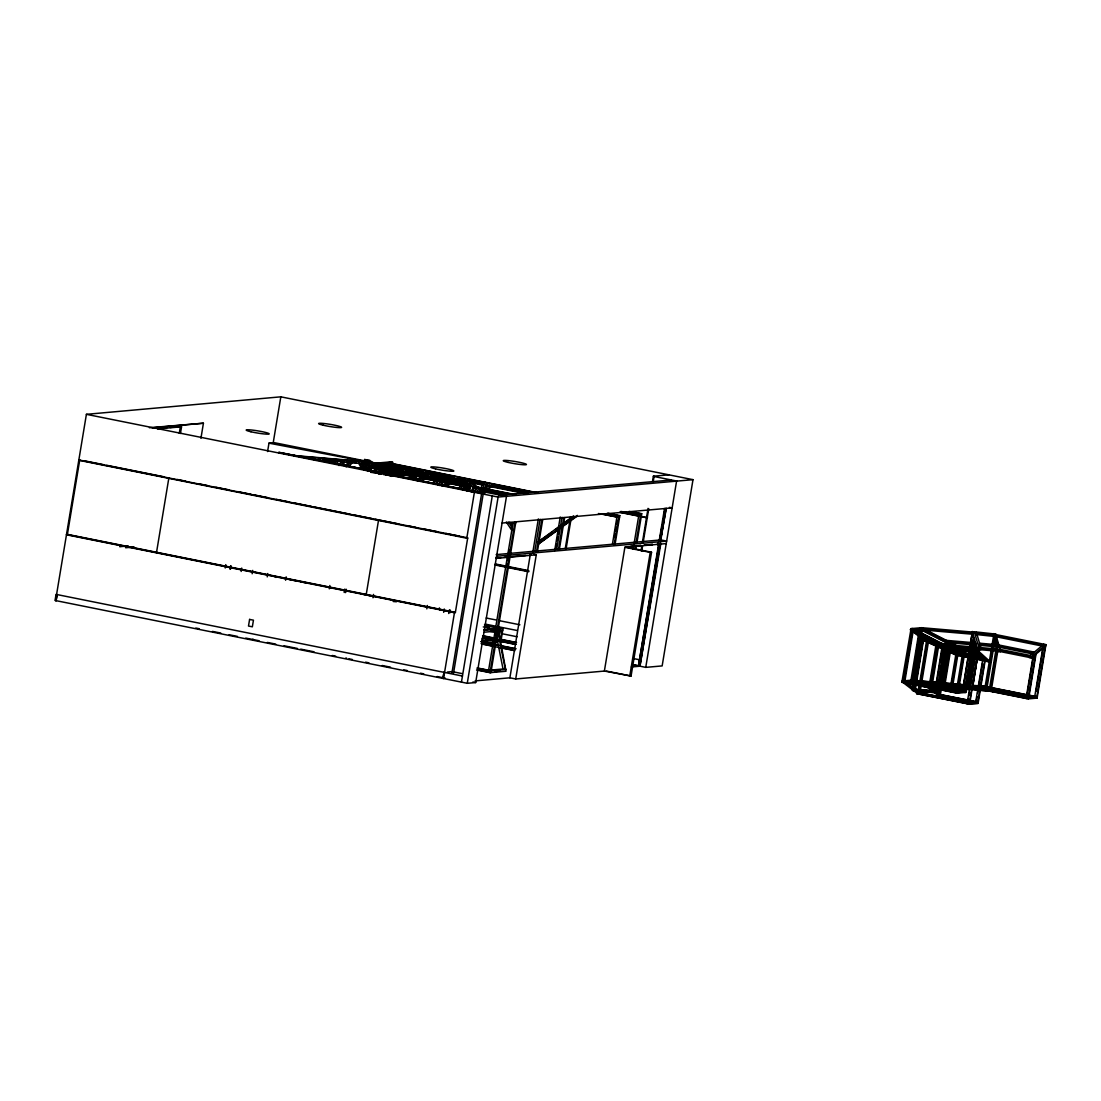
<?xml version="1.0" encoding="UTF-8"?>
<svg xmlns="http://www.w3.org/2000/svg" width="1101" height="1101" viewBox="0 0 1101 1101"><rect width="100%" height="100%" fill="white"/><g stroke="black" fill="none" stroke-linecap="round" stroke-linejoin="round"><path stroke-width="1.5" d="M449.992 612.803L450.02 609.83M1029.463 656.196L1029.201 657.6L1031.293 658.013L1045.73 645.984M1031.293 658.013L1031.362 656.788L1045.95 644.622L995.799 634.548M941.947 647.374L934.914 690.891L937.749 691.689L912.867 689.295M941.424 659.747L941.961 656.43M942.497 653.113L943.034 649.783M937.612 689.735L938.135 686.446M938.671 683.143L939.208 679.854M939.731 676.565L943.736 651.861M55.573 600.568L86.401 414.334L280.824 396.828L692.997 479.664L662.155 665.912L645.75 667.371L632.414 664.632M67.409 534.37L455.387 612.335L454.507 612.417L66.514 534.453L67.409 534.37L79.74 459.874L78.859 459.957L467.719 537.838L455.332 612.651L454.452 612.72L66.473 534.769M179.27 433.271L180.385 426.541L181.555 426.775L180.44 433.505M200.933 438.336L203.424 423.211L149.378 427.738M225.223 568.006L225.774 564.62M230.095 569.079L230.659 565.735M230.398 569.3L230.949 565.955M241.16 571.46L241.725 568.075M267.584 451.548L268.974 443.152L274.314 442.671L365.064 460.906M273.254 442.547L280.824 396.828M252.17 573.772L252.721 570.387M267.226 576.896L267.777 573.511M285.613 580.241L286.177 576.869M340.649 464.801L341.2 461.429L322.689 459.846M342.218 465.241L342.783 461.87L341.2 461.429M343.677 465.365L344.228 461.993M329.309 588.829L329.86 585.498M363.344 466.755L363.908 463.37L365.477 463.81L364.637 468.888M364.637 459.489L364.321 461.36L381.042 474.173L381.345 472.315L364.637 459.489L369.564 460.232L386.272 473.045L385.969 474.903L383.506 474.545L383.809 472.673L367.101 459.86M344.186 592.489L344.737 589.104M345.631 592.613L346.196 589.228M366.096 469.012L367.239 462.076L293.843 455.8M367.514 471.311L368.684 464.292L365.367 463.493M368.725 469.287L369.289 465.902M378.73 473.98L379.033 472.109L278.622 452.456L379.033 472.109M385.102 473.031L385.667 469.659M375.221 519.245L378.579 519.92L366.248 594.416L365.353 594.499M386.575 475.081L387.414 470.003M387.456 474.999L389.135 464.856L388.254 464.925M377.781 464.897L392.438 463.59L392.658 462.282L390.552 461.87L390.346 463.163L387.084 463.452M398.713 476.939L473.815 483.353L474.132 481.495L389.052 473.609L388.749 475.467L391.887 476.361M390.318 475.907L390.621 474.049L472.549 481.054M372.978 597.788L373.528 594.43M393.429 474.49L394.268 469.425M395.176 474.848L396.016 469.783L396.91 469.7L396.071 474.765M439.505 485.486L440.62 478.742M441.529 484.151L442.093 480.779M442.134 485.761L442.974 480.697M426.803 608.867L427.367 605.481M439.368 607.89L439.505 609.706M459.585 489.119L460.149 485.734L461.044 485.651L449.359 483.311M461.333 489.463L462.2 484.22L463.094 484.137L451.355 481.784M463.081 489.821L463.645 486.436L464.539 486.353L463.975 489.739M443.675 612.349L444.24 608.977M466.838 491.005L467.953 484.234L468.847 484.151L468.283 487.537M468.861 489.67L470.017 482.72L483.408 493M448.699 613.491L449.263 610.105M469.164 489.89L470.003 484.812M472.164 491.72L472.935 487.055M472.453 491.941L473.224 487.289L475.687 487.647L474.916 492.312M443.552 678.533L454.452 612.72M78.804 460.273L466.783 538.224L474.393 492.285L483.559 491.803L506.102 496.345M481.22 488.858L482.059 483.779L482.94 483.697M451.96 672.78L481.949 491.61M482.678 490.895L484.11 482.266L485.004 482.183M453.571 672.972L483.559 491.803M484.151 492.931L485.555 484.481L486.436 484.399L485.046 492.863M461.443 682.125L492.271 495.877M462.448 676.042L56.055 594.375L55.05 600.458L467.264 683.294L498.106 497.06L692.997 479.664M481.577 641.608L482.087 638.511M467.264 683.294L475.673 682.551L506.501 496.303L498.822 494.872M507.327 557.147L488.569 670.454L489.463 670.385M507.891 553.775L512.928 523.333L513.823 523.25M495.863 628.12L495.422 630.763L503.033 668.995L505.359 669.463L497.748 631.231M506.543 567.221L507.107 563.836M507.657 560.45L508.222 557.078M508.786 553.693L509.336 550.307M476.554 669.972L490.014 672.67L514.993 521.819M515.874 521.736L490.908 672.601L477.449 669.89M498.918 634.795L499.689 630.144M499.84 633.185L500.349 630.089M500.473 639.929L502.015 630.612M500.831 641.732L502.992 628.685L484.481 624.969M498.189 628.588L506.02 671.252L490.014 672.67M475.109 680.9L509.887 677.803L530.434 553.638M531.026 553.762L530.517 554.945M532.733 552.743L538.334 518.915M534.769 551.408L540.082 519.273M536.517 551.752L541.83 519.617M509.887 677.803L515.708 678.973L536.27 554.808L533.641 554.285M537.398 551.67L542.724 519.548M554.643 550.789L560.244 516.961M556.088 547.321L556.652 543.949M557.216 540.563L557.767 537.178M558.331 533.792L558.895 530.421M556.666 549.454L561.992 517.319M558.413 549.798L563.74 517.663M559.308 549.716L564.634 517.594M565.281 548.504L570.566 516.617M566.107 548.807L571.433 516.644M612.404 544.279L616.877 517.222M614.413 537.439L614.964 534.054M615.528 530.682L616.092 527.296M616.643 523.911L617.207 520.525M614.152 544.637L618.941 515.722L619.822 515.64L615.032 544.555M515.708 678.973L604.38 671.06L624.873 547.28L666.243 543.591M633.185 549.096L638.786 515.268M634.933 549.454L635.497 546.068M636.061 542.683L640.837 513.768L641.732 513.685L636.942 542.6M635.827 549.371L636.378 545.986M641.03 550.72L641.869 545.642M642.433 542.256L648.035 508.387M652.521 481.302L653.361 476.224L668.926 474.834M641.745 550.995L642.585 545.917M643.149 542.532L648.75 508.662M653.237 481.577L654.077 476.499L653.361 476.224M629.731 676.152L650.223 552.372L651.558 552.248L631.066 676.042L604.38 671.06M657.765 542.738L657.558 543.977L660.793 543.77L660.696 544.486L657.173 544.541M657.861 544.032L658.054 542.793M658.04 544.72L658.357 542.848M658.646 544.004L638.47 665.912L659.045 543.977M659.21 540.619L664.536 508.456M659.609 540.591L662.128 525.342M662.692 521.957L663.256 518.571M663.807 515.185L664.371 511.8M639.626 666.229L659.816 544.307M496.179 554.615L660.531 539.958L665.761 508.401M666.05 508.469L639.929 666.284L660.793 543.853M660.531 539.958L666.339 508.442M645.75 667.371L676.578 481.137M937.185 645.227L930.111 687.987L901.857 682.303L911.064 628.63L921.565 627.694L972.403 632.043L969.788 646.466M904.1 681.175L912.509 630.35L911.711 630.433L903.068 682.551L913.252 690.368M913.307 630.281L904.898 681.106L903.288 681.258L913.472 689.061L912.454 688.978L915.303 689.776L923.656 639.323M905.49 683.033L905.765 681.285L913.059 680.638L912.853 681.932L908.476 682.331M971.082 657.847L965.343 692.488L910.747 681.519L919.431 629.043L953.893 646.631M911.766 680.143L912.316 676.84M912.867 673.537L913.403 670.234M913.954 666.931L914.504 663.628M915.041 660.325L915.592 657.036M916.142 653.733L916.693 650.43M917.229 647.127L917.78 643.824M918.33 640.521L918.867 637.218M912.99 680.39L921.399 629.566M913.569 681.615L922.211 629.497L920.601 629.634L912.192 680.459L913.789 680.308M919.363 691.167L936.125 692.598L936.332 691.29L913.871 689.377L913.665 690.685L912.247 690.272L920.931 637.809L922.294 638.552L921.344 638.126L912.66 690.588L937.543 692.997L944.823 648.943M915.454 686.102L922.968 640.672M916.569 693.602L917.587 692.226L968.068 702.369L967.862 703.677L916.569 693.602L969.155 704.172L978.087 703.374L985.436 658.976L948.801 651.613M919.363 689.102L919.913 685.744M920.477 682.372L921.042 679.014M921.592 675.642L922.156 672.284M922.707 668.913L923.271 665.554M923.822 662.183L924.386 658.811M924.936 655.453L925.501 652.081M926.065 648.723L926.615 645.351M927.634 641.979L919.225 692.79L920.023 692.708L928.349 642.406L926.464 641.539L918 692.543L918.798 692.474M928.404 687.175L928.611 685.868L935.905 685.221L932.478 684.533M936.015 644.649L929.093 686.432L929.905 686.363M930.455 683.019L931.006 679.675M931.556 676.331L932.107 673M932.671 669.656L933.221 666.311M933.772 662.967L934.322 659.623M934.887 656.279L935.437 652.934M930.909 687.919L937.983 645.158M938.506 646.755L931.928 686.542L902.077 681.01M936.524 692.914L944.452 647.319L947.947 649.989M939.662 675.615L940.213 672.271M940.763 668.926L941.314 665.582M941.864 662.238L942.428 658.907M942.979 655.563L943.529 652.219M945.264 649.411L939.222 685.895L940.02 685.813M940.24 695.763L947.644 651.186L945.745 650.319L938.424 694.428L940.447 694.607M939.8 687.12L946.062 649.342M939.786 691.001L939.222 694.359L978.307 702.066L969.362 702.865L916.789 692.295M940.337 687.657L940.901 684.299M941.451 680.941L942.002 677.597M942.566 674.239L943.117 670.881M943.681 667.536L944.231 664.178M944.796 660.834L945.346 657.476M947.41 645.957L948.58 641.498L975.871 643.824L974.853 648.241M939.648 694.676L946.929 650.732M948.525 650.498L942.181 688.827L942.979 688.758M949.585 648.806L949.819 647.457L946.846 645.943M950.025 649.081L943.406 689.075L944.204 689.006L950.548 650.677M944.424 698.956L944.63 697.662L935.313 691.208L942.511 647.76L943.474 648.2M956.618 649.783L950.273 688.111L951.071 688.042M951.347 686.377L951.897 683.033M952.448 679.702L952.998 676.372M954.663 666.366L955.214 663.036M955.764 659.705L956.315 656.375M956.865 653.044L957.416 649.714M962.783 651.42L963.003 650.113L970.298 649.466L970.077 650.76L972.183 651.186L964.091 651.902L948.801 648.833L949.021 647.526L946.048 646.012M962.866 651.654L956.246 691.662L957.044 691.579M915.894 684.891L957.251 693.203L964.297 650.608L973.201 649.81L957.911 646.741L920.766 627.776M964.063 656.829L958.049 693.135L938.19 689.143M970.298 688.263L970.284 689.721L968.068 689.391L963.279 685.73L968.963 651.42M972.114 633.777L963.485 685.882L958.503 685.455M969.857 657.6L964.338 690.933L965.137 690.864M970.408 654.269L970.958 650.939M971.88 647.498L973.284 639.007M965.687 687.533L970.655 657.531M970.931 654.627L973.724 637.796M971.632 654.517L972.389 649.879M972.981 651.118L966.141 692.419L957.251 693.203M970.256 669.683L967.917 686.542M970.807 666.298L971.371 662.912M971.935 659.527L972.5 656.141M973.89 647.677L974.454 644.291M967.93 685.083L973.504 651.448M974.055 648.09L974.619 644.718M968.082 687.932L974.137 651.104M974.702 647.76L975.252 644.402M974.302 651.558L968.068 689.391L943.832 687.327M931.336 641.773L976.559 650.856L975.913 650.264L967.05 703.745L978.087 703.374M967.738 702.397L968.288 699.039M968.852 695.681L969.403 692.323M969.967 688.951L976.078 651.985M976.312 651.723L976.89 648.489M969.155 704.172L978.005 650.691L927.854 640.603L927.303 641.828L977.784 652.053L988.602 661.825L988.946 660.572L978.005 650.691M969.83 702.823L978.17 652.411M978.899 648.654L972.1 689.735L1010.759 693.052L1010.979 691.745L972.307 688.442M972.293 689.9L979.573 643.204L996.653 644.663L996.377 645.86M975.747 701.681L982.945 658.192L985.037 658.604L977.839 702.108M977.027 696.672L976.215 701.64L967.27 702.438M977.578 693.355L982.519 663.518M994.74 640.988L987.17 686.721L973.105 685.662M998.029 649.507L991.313 690.066L990.515 690.134L989.29 689.887L996.529 646.301M990.941 684.726L991.506 681.34M992.07 677.941L992.62 674.555M993.185 671.156L993.749 667.77M994.313 664.371L994.877 660.985M997.699 646.714L990.308 691.304L1028.155 698.901L1037.101 698.103L1045.95 644.622M1008.337 692.557L1008.557 691.249L971.894 688.125L972.513 688.593M1033.137 655.742L1026.063 698.474L1026.861 698.406L992.318 691.469L992.538 690.162L1027.082 697.112L1026.27 697.181M1027.013 695.46L1033.385 656.98M1028.155 698.901L1035.504 654.503M1028.843 697.552L1036.041 654.063M1042.826 647.691L1034.747 696.424L1036.839 696.837L1045.193 646.425M1030.536 698.089L1034.995 697.69L1035.215 696.382L984.734 686.24L972.596 685.345M1036.055 691.304L1043.06 648.957M993.419 633.653L998.043 651.517L1000.258 651.847L1000.52 650.622L995.634 633.983L993.419 633.653L998.043 651.517M995.373 635.194L995.634 633.983M998.593 646.191L998.868 644.993L1034.348 652.122M999.887 650.608L1000.162 649.411L1030.33 655.48M975.913 650.264L976.215 652.109L929.106 642.654M983.344 658.549L983.688 657.297M986.042 659.43L985.698 660.683L955.324 654.572L955.874 653.361L974.316 657.063M469.274 489.202L470.691 485.348M469.411 490.289L471.118 485.665M471.297 492.202L473.581 486.036M924.895 640.961L925.363 639.722L926.781 640.121L958.173 654.407L957.691 655.645L924.895 640.961L957.691 655.645M926.313 641.36L926.781 640.121M956.274 655.233L956.755 654.008L958.173 654.407M974.399 632.222L972.266 631.575L971.825 632.758L976.27 647.911M973.807 632.924L974.261 631.754L993.474 633.846L993.198 635.043L990.06 634.768M971.233 686.818L986.138 688.097L994.698 636.488L976.215 634.52L976.381 632.387L981.142 648.585L980.702 649.755L980.413 648.806M975.142 644.044L975.582 642.86L946.378 640.369L945.745 641.525M976.436 648.461L976.89 647.278L956.508 645.544M976.725 649.425L977.165 648.241L972.266 631.575M978.706 649.59L979.161 648.42L974.261 631.754M958.09 647.828L997.781 651.214L998.235 650.044L957.113 646.81L919.968 627.845M912.137 629.689L912.674 628.492L943.874 644.429M914.078 630.68L914.601 629.483L921.895 628.822L921.372 630.02L915.537 630.543M947.355 647.663L947.878 646.48L955.186 645.819L954.65 647.016M948.484 648.723L949.021 647.526L964.297 650.608M949.296 648.654L949.819 647.457L965.095 650.526L964.889 651.833L951.126 649.067M958.187 647.856L958.71 646.672L921.565 627.694M957.691 654.187L957.141 655.398L986.358 661.274M934.432 642.626L920.56 636.199L919.968 637.383L925.184 641.099L925.735 639.887L922.253 637.218L920.973 636.502L920.381 637.699M921.262 638.085L921.84 636.901L920.56 636.199M922.666 638.608L923.257 637.41L913.266 629.758L912.646 630.928L921.413 637.644M941.245 647.058L941.837 645.874M943.062 647.883L943.653 646.7L941.424 644.993M951.388 651.682L951.98 650.485M954.457 652.962L953.879 654.145L951.553 652.37M911.064 628.63L921.441 636.598L920.849 637.782L910.444 629.8L911.064 628.63L948.209 647.608L952.792 651.118L922.253 637.218L921.661 638.401L927.771 641.181M935.258 642.461L935.878 641.305L938.258 643.135M945.387 647.636L946.007 646.48L950.163 649.673M344.558 466.315L348.852 462.076L350.435 462.516L346.141 466.769M349.141 465.998L352.485 462.695M1029.27 656.361L1043.858 644.209M1030.261 656.705L1029.394 657.435L1000.176 651.558L1000.451 650.374L1031.362 656.788M367.954 468.668L371.587 465.998L368.257 465.351M368.849 468.599L371.271 466.81M368.807 470.361L372.689 467.512M369.702 470.278L373.583 467.43M398.466 474.958L403.475 471.283M399.36 474.889L403.117 472.123M402.058 474.641L405.952 471.779M402.952 474.559L406.847 471.696M419.976 476.127L425.426 472.123L454.493 477.985M420.871 476.045L424.958 473.045M416.962 480.669L419.687 478.66M422.426 476.637L428.798 472.535M417.843 480.587L420.582 478.577M442.299 486.119L449.827 480.587M443.194 486.036L446.951 483.27M445.809 485.858L453.185 481.013L446.703 485.775M464.127 489.931L468.654 487.179M489.67 485.307L484.825 488.872L485.72 488.789M573.58 515.86L538.141 541.912L552.661 531.811M555.386 529.801L573.112 516.782M577.392 515.378L537.701 544.541L576.91 516.3M152.241 427.821L203.424 423.211M158.214 428.537L166.746 427.766M170.16 427.463L178.679 426.693M157.677 428.922L181.555 426.775M120.119 546.33L123.546 546.013M119.692 546.702L128.211 545.931M129.615 547.059L133.028 546.757M125.665 547.761L134.198 546.991M167.999 477.875L168.88 477.793L156.548 552.289L155.668 552.372M372.647 463.466L390.552 461.87M373.115 464.03L392.658 462.282M397.626 473.169L398.521 473.086M434.042 477.16L433.161 477.242L438.418 485.335M447.309 477.958L449.084 477.793M500.68 495.133L671.046 480.022M377.684 520.002L378.579 519.92M502.084 523.058L672.147 507.891L669.38 507.341M619.519 517.498L598.435 513.52M641.429 515.543L620.331 511.566M466.783 538.224L467.677 538.155M496.579 556.266L666.655 541.1L661.123 539.985M495.753 558.042L500.79 557.684M504.024 557.312L525.81 555.441M496.234 558.386L536.27 554.808M630.584 546.385L640.699 545.477M644.071 545.188L652.508 544.431M627.501 546.743L640.988 545.545M644.36 545.243L652.797 544.486M252.404 639.42L253.299 639.337M483.793 629.731L495.601 628.671M500.666 628.217L485.211 625.382M484.44 630.35L502.992 628.685M491.927 630.832L495.299 630.543M484.137 632.208L502.689 630.556M481.949 640.906L493.757 639.846M480.903 641.677L501.148 639.86M495.133 641.566L498.505 641.264M483.972 643.232L497.459 642.034M345.631 658.15L346.512 658.081M910.541 629.827L911.862 628.561L943.075 644.498M447.35 672.023L452.126 671.596L462.2 673.633M490.564 670.11L504.01 668.913M506.336 669.38L490.317 670.812L476.871 668.114M495.299 671.527L500.336 671.073M631.355 666.972L640.163 666.188M946.351 642.778L947.961 642.64M948.209 647.608L949.819 647.457M951.911 647.883L959.205 647.237L958.999 648.53L951.691 649.191M905.132 680.735L910.967 680.212L929.161 683.872M901.857 682.303L903.453 682.166M910.747 681.519L928.969 684.712M930.717 686.295L936.552 685.772M930.496 687.602L936.332 687.079M985.945 686.474L985.147 686.556L993.749 634.809L976.67 633.35M963.458 690.754L956.163 691.414L955.957 692.708L963.251 692.061M966.361 691.111L957.457 691.91L904.527 681.271M989.29 689.887L1028.375 697.594L1037.307 696.795M1027.77 697.043L1035.215 696.382M294.352 455.525L366.784 461.718M346.264 461.856L356.366 462.723M361.431 463.149L364.789 463.438M310.606 459.117L366.936 463.934M370.899 472.054L380.877 473.526L377.464 473.237M370.762 472.357L379.295 473.086M474.132 481.495L389.052 473.609M410.934 477.366L416.054 477.793M422.88 478.385L428 478.825M436.533 479.554L441.652 479.981M448.479 480.573L455.305 481.151M462.131 481.743L467.264 482.169M410.797 477.655L415.917 478.095M419.33 478.385L429.569 479.265M432.982 479.554L441.529 480.284M444.942 480.573L455.181 481.454M458.594 481.743L467.127 482.472M923.767 628.822L972.692 633.006L972.238 634.19L924.84 630.13M937.942 630.309L941.341 630.612M963.458 632.497L966.857 632.786M979.078 633.832L975.94 633.557L976.215 634.52M979.849 644.168L996.928 645.626L996.653 646.81L979.395 645.337M955.544 642.365L958.806 642.64M968.605 643.479L971.866 643.755M982.257 644.649L985.395 644.911M949.571 642.791L975.417 645.007M980.867 647.622L997.946 649.081M969.582 647.87L973.009 648.172M393.167 601.476L396.429 601.765M917.105 680.597L937.075 682.303M942.071 682.73L965.921 684.905M916.197 680.803L936.731 682.551M941.864 682.992L964.118 684.891L963.898 686.198L943.364 684.437M933.538 683.322L936.868 683.611M945.181 684.313L955.173 685.166M972.376 686.639L978.858 687.203M915.991 682.097L919.404 682.4M922.831 682.689L936.524 683.859M943.309 685.675L967.875 687.781L967.655 689.088L954.553 687.96M944.052 686.019L970.504 688.428M975.018 689.708L995.015 691.414M914.133 689.116L935.919 690.974M920.629 690.988L927.331 691.566M932.354 691.992L935.712 692.281M381.345 472.315L386.272 473.045M383.657 474.091L388.584 474.82M377.533 473.416L380.712 473.884M385.501 474.6L388.694 475.068M998.304 650.292L1000.52 650.622M965.715 684.753L963.499 684.423L968.288 688.097M963.279 685.73L965.494 686.061M268.974 443.152L364.293 461.291M654.077 476.499L676.977 481.096M392.727 463.645L537.894 492.821M633.323 511.993L641.732 513.685M386.809 462.723L535.347 492.56M629.056 511.401L640.837 513.768M422.619 471.572L386.506 464.581L465.351 480.421M457.851 478.66L461.209 479.334M472.948 481.688L483.009 483.711M491.307 485.376L526.017 492.353M621.225 511.483L639.736 515.213M470.388 481.44L528.425 493.097M371.78 462.269L378.51 463.617M383.547 464.622L423.871 472.728M427.243 473.402L460.796 480.16M472.508 482.513L482.541 484.523M485.899 485.197L526.044 493.262M620.964 512.35L647.484 517.676M371.808 462.737L460.535 480.559M620.083 512.419L646.59 517.745M396.401 467.732L423.926 473.265M428.55 474.187L460.686 480.642M472.398 483.009L482.444 485.018M485.789 485.692L525.934 493.757M372.303 463.081L453.158 479.334M376.528 465.599L403.31 470.98M406.654 471.655L428.413 476.031M451.85 480.738L468.586 484.096M375.358 465.627L439.382 478.495M449.483 480.518L469.7 484.578L480.421 492.808M377.533 466.948L402.705 472.012M406.063 472.687L429.541 477.407M464.746 484.481L468.049 485.142M476.32 486.793L515.984 494.776M608.041 513.272L619.822 515.64M376.652 467.03L426.982 477.146M443.758 480.518L462.2 484.22M463.851 484.55L468.82 485.555M475.426 486.876L515.089 494.844M607.16 513.355L618.941 515.722M382.267 469.824L385.611 470.499M397.365 472.852L400.709 473.526M424.202 478.247L432.583 479.94M435.941 480.614L446.015 482.637M480.972 489.656L504.107 494.308M601.008 513.782L617.84 517.167M367.954 467.209L376.336 468.888M381.373 469.907L413.247 476.306M423.307 478.329L468.503 487.413M480.077 489.739L506.529 495.051M481.275 492.656L390.896 475.013L479.499 492.821M279.503 452.373L378.152 472.191M391.777 474.93L480.394 492.739M86.401 414.334L498.106 497.06M510.52 522.59L515.571 523.608L507.946 522.328M626.208 547.156L651.558 552.248M624.873 547.28L650.223 552.372M84.791 460.892L103.288 464.608M106.659 465.283L163.843 476.774M177.275 479.472L185.656 481.165M199.088 483.862L207.47 485.541M215.851 487.234L229.283 489.931M237.665 491.61L251.083 494.308M254.441 494.982L267.86 497.68M276.255 499.359L289.673 502.056M293.031 502.73L311.473 506.446M314.831 507.121L350.063 514.195M353.421 514.869L371.863 518.571M380.258 520.264L398.768 523.98M407.177 525.672L415.586 527.365M423.995 529.044L437.455 531.755M445.864 533.448L459.31 536.146M999.144 645.957L1033.481 652.852M998.868 647.14L1033.412 654.09M956.893 648.117L961.476 649.039M981.418 656.375L947.548 649.576L946.998 650.787L982.684 657.958M949.365 650.402L980.413 656.636M977.66 657.737L984.363 659.086M972.197 657.104L980.248 658.715M988.602 661.825L986.496 661.398L976.89 652.714M495.299 563.946L528.769 570.662M495.395 564.414L505.428 566.437M508.772 567.111L527.173 570.8M495.202 564.565L505.235 566.575M508.579 567.249L528.659 571.281M495.285 565.033L505.331 567.056M508.676 567.731L528.741 571.763M983.936 686.308L1034.417 696.451L1034.197 697.759L1003.906 691.676M994.616 689.57L983.716 687.616L1000.548 690.988M1006.397 691.937L1026.586 695.997M1034.995 697.69L1037.101 698.103M915.894 680.735L929.189 683.404M932.506 684.079L935.836 684.739M913.417 680.473L936.69 685.152M944.851 686.79L964.71 690.781M937.997 685.648L965.563 691.18M911.545 681.45L929.836 685.111M944.644 688.097L957.87 690.754M903.673 680.858L958.269 691.827M908.421 683.157L911.724 683.831M915.041 684.492L918.344 685.152M921.647 685.827L928.267 687.148M931.584 687.822L934.887 688.483M909.275 683.57L912.633 684.244M940.873 694.772L975.403 701.709M943.502 696.41L967.875 701.309M940.653 696.08L973.545 702.686M486.174 618.019L496.441 620.042M499.661 620.73L519.892 624.79M282.888 578.19L286.081 578.837M289.288 579.47L297.284 581.08M300.477 581.727L308.473 583.337M361.362 593.962L374.161 596.536M485.169 624.102L495.436 626.125M498.657 626.813L517.36 630.529M485.789 627.157L489.023 627.804M483.284 626.909L494.61 629.194M633.433 658.549L639.626 659.788M490.248 631.368L495.285 632.373M502.001 633.722L517.126 636.763M632.621 664.619L638.869 665.871M483.477 635.827L495.051 638.153M500.005 639.158L516.534 642.475M482.582 635.91L495.574 638.745M500.762 639.571L515.64 642.557M483.353 636.543L494.679 638.828M501.354 641.346L516.218 644.333M483.931 638.112L490.537 639.433M500.46 641.429L515.337 644.415M482.321 638.002L490.413 639.64M483.05 638.415L492.753 640.369M481.398 641.773L516.108 648.75M482.169 642.186L498.698 645.503M502.001 646.163L515.227 648.819M481.096 643.631L492.67 645.957M502.579 647.952L512.502 649.948M481.853 644.044L514.91 650.691M606.445 671.087L631.066 676.042M477.751 668.032L489.532 670.399M472.907 681.987L475.673 682.551M195.799 628.052L199.13 628.712M212.452 631.396L220.778 633.061M229.091 634.74L237.417 636.406M245.743 638.085L259.065 640.754M267.392 642.433L275.704 644.099M284.03 645.778L297.353 648.448M300.683 649.122L313.991 651.792M332.309 655.48L335.64 656.141M348.948 658.825L352.279 659.485M365.573 662.169L368.904 662.83M382.198 665.499L390.511 667.178M403.806 669.848L407.136 670.509M420.431 673.193L423.761 673.853M437.056 676.523L445.368 678.202M473.815 483.353L472.246 482.912L485.004 492.697M937.02 643.686L952.379 650.801M925.363 639.722L928.349 641.085M935.822 644.484L950.769 651.283M935.41 644.663L943.034 648.131M946.089 649.521L950.672 651.613M934.419 635.717L944.809 641.03M923.216 630.488L951.443 644.897M924.124 635.814L931.611 639.626M918.771 633.557L933.813 641.236M910.444 629.8L935.795 642.723M941.74 645.764L946.199 648.035M921.344 638.126L922.693 638.897L914.064 690.988L917.381 693.534L917.587 692.226L914.284 689.694M945.745 650.319L946.461 650.774M952.2 652.301L955.682 654.971M946.131 649.163L942.649 646.493L942.057 647.691L945.58 650.388M965.508 684.588L967.903 686.432M930.317 686.68L934.804 690.121M933.909 690.809L927.895 686.198L927.689 687.506L932.492 691.194M942.208 697.167L934.735 691.442L934.515 692.735L942.002 698.474M905.696 681.739L915.482 689.226M918.771 691.758L916.293 689.859L916.087 691.167L919.803 694.015M906.715 683.982L909.151 685.854M273.736 575.782L275.897 577.447M983.193 656.857L985.629 659.045M509.694 522.424L512.24 526.333M508.813 522.507L512.199 527.723M510.85 527.489L512.653 530.269L511.772 530.352L506.336 522.012M468.118 488.541L464.718 483.325L463.838 483.408L467.223 488.624M464.966 487L462.255 482.83L461.36 482.912L465.888 489.862M435.803 479.857L439.313 485.266M430.684 476.747L435.225 483.738M394.351 474.517L391.763 471.999L393.456 474.6M392.094 474.6L387.703 467.842L386.809 467.925L391.103 474.283M387.951 471.545L385.226 467.347L384.332 467.43L388.887 474.421M362.064 463.521L364.761 468.2M363.605 469.59L360.013 463.342L358.431 462.902L362.023 469.136M336.576 461.333L339.025 465.585M336.149 463.989L334.525 461.168L332.956 460.713L334.58 463.535M995.813 636.708L998.483 645.792M997.506 650.264L997.781 651.214M1042.977 644.938L1042.908 646.163L995.799 636.695L996.075 635.511L1042.977 644.938M57.101 594.595L56.096 600.678L57.101 594.595M249.597 619.409L248.496 626.042L252.349 626.813L253.45 620.18L249.597 619.409M443.978 672.326L442.974 678.409L443.978 672.326M958.118 648.365L951.498 688.359L952.296 688.29L958.916 648.283L958.118 648.365M927.551 640.713L927.001 641.924L923.478 639.227L924.056 638.043L927.551 640.713M492.147 485.802L484.385 491.5L493.028 485.734L492.147 485.802M508.125 462.392A11.698 1.101 9.4 0 0 526.361 464.594A11.698 1.101 9.4 0 0 510.176 460.796A11.698 1.101 9.4 0 0 508.125 462.392M323.336 425.247A11.698 1.101 9.4 0 0 341.571 427.449A11.698 1.101 9.4 0 0 325.373 423.665A11.698 1.101 9.4 0 0 323.336 425.247M250.932 431.757A11.698 1.101 9.4 0 0 269.167 433.959A11.698 1.101 9.4 0 0 252.982 430.174A11.698 1.101 9.4 0 0 250.932 431.757M435.542 468.861A11.698 1.101 9.4 0 0 453.791 471.063A11.698 1.101 9.4 0 0 437.592 467.278A11.698 1.101 9.4 0 0 435.542 468.861"/></g></svg>
